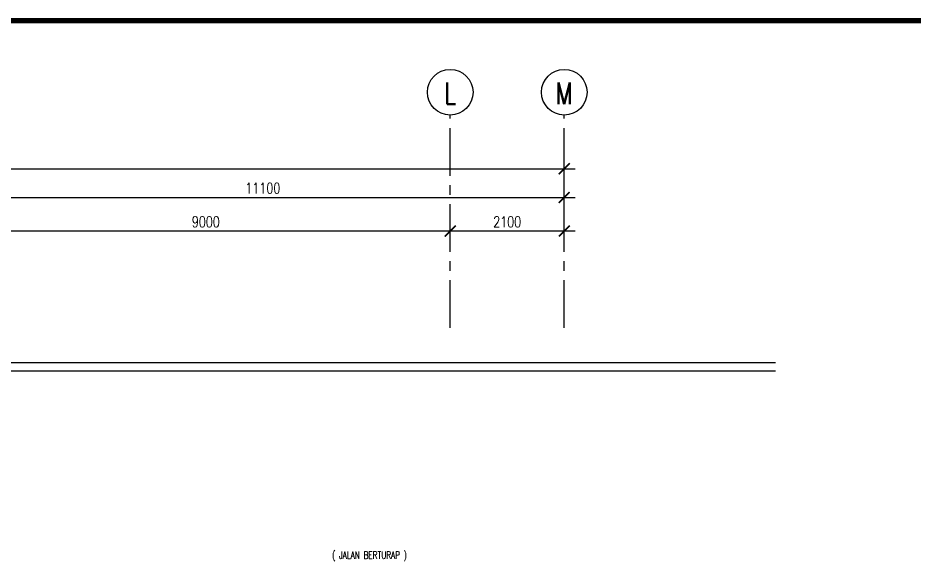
# Model space of a CAD drawing. Header units: millimetres. Extents: x 982 to 80582, y 687 to 58800.
# Drawn here: x 53908 to 70408, y 46790 to 56787 of the extents above; entities that cross this region are included whole.
import ezdxf
from ezdxf.enums import TextEntityAlignment as Align

# ---------------------------------------------------------------- set-up
doc = ezdxf.new("R2010")
doc.units = ezdxf.units.MM
doc.linetypes.add('CENTER', pattern=[2, 1.25, -0.25, 0.25, -0.25])
for name, color, linetype in [('A-BUBLE', 8, 'Continuous'), ('A-BUBLETEXT', 7, 'Continuous'), ('A-DIM100', 4, 'Continuous'), ('A-FLR SYM', 13, 'Continuous'), ('A-JALAN', 11, 'Continuous'), ('Grid', 8, 'CENTER')]:
    doc.layers.add(name, color=color, linetype=linetype)
doc.styles.add('ROMANS', font='romans.shx', dxfattribs={"width": 0.75, "height": 200})
doc.styles.add('STYLE2', font='romans.shx', dxfattribs={"width": 0.75, "height": 1000})
doc.dimstyles.new('DIM 100', dxfattribs={"dimtxt": 200, "dimasz": 200, "dimexe": 100, "dimexo": 70, "dimgap": 70, "dimtad": 1, "dimtoh": 1, "dimdec": 0, "dimzin": 0, "dimdsep": 46, "dimtxsty": 'ROMANS', "dimblk": 'ARCHTICK', "dimcen": 0.09, "dimdle": 200, "dimclrd": 4, "dimclre": 4, "dimclrt": 2, "dimadec": 0, "dimazin": 0, "dimtfac": 1, "dimtdec": 0, "dimtmove": 1, "dimatfit": 3, "dimfxl": 1, "dimtzin": 0, "dimarcsym": 0})

# ---------------------------------------------------------------- blocks, each defined once
blk = doc.blocks.new('_ArchTick')
at = {"color": 0, "linetype": 'ByBlock', "const_width": 0.15}
blk.add_lwpolyline([(-0.5, -0.5), (0.5, 0.5)], dxfattribs=at)
blk = doc.blocks.new('*D63')
at = {"layer": 'A-DIM100', "color": 4, "lineweight": -2, "transparency": 16777216}
for p, q in [((52867, 52548), (52867, 52965)), ((61867, 52548), (61867, 52965)), ((62067, 52865), (52667, 52865))]:
    blk.add_line(p, q, dxfattribs=at)
at = {"layer": 'DEFPOINTS', "color": 0, "transparency": 16777216}
for p in [(52867, 52865), (52867, 52478), (61867, 52478)]:
    blk.add_point(p, dxfattribs=at)
at = {"layer": 'A-DIM100', "color": 4, "lineweight": -2, "transparency": 16777216, "xscale": 200, "yscale": 200, "zscale": 200, "rotation": 180}
blk.add_blockref('_ArchTick', (52867, 52865), dxfattribs=at)
at = {"layer": 'A-DIM100', "color": 4, "lineweight": -2, "transparency": 16777216, "xscale": 200, "yscale": 200, "zscale": 200}
blk.add_blockref('_ArchTick', (61867, 52865), dxfattribs=at)
at = {"layer": 'A-DIM100', "color": 2, "transparency": 16777216, "insert": (57367, 53035), "char_height": 200, "attachment_point": 5, "style": 'ROMANS'}
blk.add_mtext('9000', dxfattribs=at)
blk = doc.blocks.new('*D64')
at = {"layer": 'A-DIM100', "color": 4, "lineweight": -2, "transparency": 16777216}
for p, q in [((61867, 52548), (61867, 52965)), ((63967, 52548), (63967, 52965)), ((64167, 52865), (61667, 52865))]:
    blk.add_line(p, q, dxfattribs=at)
at = {"layer": 'DEFPOINTS', "color": 0, "transparency": 16777216}
for p in [(61867, 52865), (61867, 52478), (63967, 52478)]:
    blk.add_point(p, dxfattribs=at)
at = {"layer": 'A-DIM100', "color": 4, "lineweight": -2, "transparency": 16777216, "xscale": 200, "yscale": 200, "zscale": 200, "rotation": 180}
blk.add_blockref('_ArchTick', (61867, 52865), dxfattribs=at)
at = {"layer": 'A-DIM100', "color": 4, "lineweight": -2, "transparency": 16777216, "xscale": 200, "yscale": 200, "zscale": 200}
blk.add_blockref('_ArchTick', (63967, 52865), dxfattribs=at)
at = {"layer": 'A-DIM100', "color": 2, "transparency": 16777216, "insert": (62917, 53035), "char_height": 200, "attachment_point": 5, "style": 'ROMANS'}
blk.add_mtext('2100', dxfattribs=at)
blk = doc.blocks.new('*D65')
at = {"layer": 'A-DIM100', "color": 4, "lineweight": -2, "transparency": 16777216}
for p, q in [((7667, 54011), (64167, 54011)), ((7867, 53694), (7867, 54111)), ((63967, 53694), (63967, 54111))]:
    blk.add_line(p, q, dxfattribs=at)
at = {"layer": 'DEFPOINTS', "color": 0, "transparency": 16777216}
for p in [(63967, 54011), (7867, 53624), (63967, 53624)]:
    blk.add_point(p, dxfattribs=at)
at = {"layer": 'A-DIM100', "color": 4, "lineweight": -2, "transparency": 16777216, "xscale": 200, "yscale": 200, "zscale": 200, "rotation": 180}
blk.add_blockref('_ArchTick', (7867, 54011), dxfattribs=at)
at = {"layer": 'A-DIM100', "color": 4, "lineweight": -2, "transparency": 16777216, "xscale": 200, "yscale": 200, "zscale": 200}
blk.add_blockref('_ArchTick', (63967, 54011), dxfattribs=at)
at = {"layer": 'A-DIM100', "color": 2, "transparency": 16777216, "insert": (35917, 54181), "char_height": 200, "attachment_point": 5, "style": 'ROMANS'}
blk.add_mtext('56100', dxfattribs=at)
blk = doc.blocks.new('*D53')
at = {"layer": 'A-DIM100', "color": 4, "lineweight": -2, "transparency": 16777216}
for p, q in [((52667, 53483), (64167, 53483)), ((52867, 53166), (52867, 53583)), ((63967, 53166), (63967, 53583))]:
    blk.add_line(p, q, dxfattribs=at)
at = {"layer": 'DEFPOINTS', "color": 0, "transparency": 16777216}
for p in [(63967, 53483), (52867, 53096), (63967, 53096)]:
    blk.add_point(p, dxfattribs=at)
at = {"layer": 'A-DIM100', "color": 4, "lineweight": -2, "transparency": 16777216, "xscale": 200, "yscale": 200, "zscale": 200, "rotation": 180}
blk.add_blockref('_ArchTick', (52867, 53483), dxfattribs=at)
at = {"layer": 'A-DIM100', "color": 4, "lineweight": -2, "transparency": 16777216, "xscale": 200, "yscale": 200, "zscale": 200}
blk.add_blockref('_ArchTick', (63967, 53483), dxfattribs=at)
at = {"layer": 'A-DIM100', "color": 2, "transparency": 16777216, "insert": (58417, 53653), "char_height": 200, "attachment_point": 5, "style": 'ROMANS'}
blk.add_mtext('11100', dxfattribs=at)

msp = doc.modelspace()

# ---------------------------------------------------------------- linework, layer by layer
at = {"color": 7}
msp.add_lwpolyline([(1032.4, 56737.3, 100, 100, 0), (80532.4, 56737.3, 100, 100, 0)], format="xyseb", dxfattribs=at)
at = {"layer": 'A-BUBLE'}
for centre in [(61867.1, 55419.6), (63967.1, 55419.6)]:
    msp.add_circle(centre, 420, dxfattribs=at)
at = {"layer": 'A-JALAN', "color": 8}
for p, q in [((67858.6, 50438.1), (48667.1, 50438.1)), ((67858.6, 50288.1), (48817.1, 50288.1))]:
    msp.add_line(p, q, dxfattribs=at)
at = {"layer": 'Grid', "ltscale": 700}
for p, q in [((61867.1, 51083.5), (61867.1, 54999.6)), ((63967.1, 51083.5), (63967.1, 54999.6))]:
    msp.add_line(p, q, dxfattribs=at)

# ---------------------------------------------------------------- texts
at = {"layer": 'A-BUBLETEXT', "color": 3, "style": 'STYLE2', "width": 0.75}
for s, p in [('L', (61867.1, 55199.4)), ('M', (63967.1, 55199.4))]:
    msp.add_text(s, height=400, dxfattribs=at).set_placement(p, align=Align.CENTER)
at = {"layer": 'A-FLR SYM', "color": 8, "style": 'ROMANS', "width": 0.75}
msp.add_text('( JALAN BERTURAP )', height=131.25, dxfattribs=at).set_placement((59694.1, 46833.7))

# ---------------------------------------------------------------- dimensions: what is measured, and where the dimension line sits
at = {"layer": 'A-DIM100'}
for base, p1, p2, picture, middle in [((63967.1, 54011.4), (7867.1, 53624.3), (63967.1, 53624.3), '*D65', (35917.1, 54181.4)), ((63967.1, 53482.6), (52867.1, 53095.6), (63967.1, 53095.6), '*D53', (58417.1, 53652.6))]:
    dim = msp.add_linear_dim(base=base, p1=p1, p2=p2, dimstyle='DIM 100', dxfattribs=at)
    dim.commit()
    dim.dimension.update_dxf_attribs({"geometry": picture, "text_midpoint": middle})
for base, p1, p2, picture, middle in [((52867.1, 52865.5), (61867.1, 52478.4), (52867.1, 52478.4), '*D63', (57367.1, 53035.5)), ((61867.1, 52865.5), (63967.1, 52478.4), (61867.1, 52478.4), '*D64', (62917.1, 53035.5))]:
    dim = msp.add_linear_dim(base=base, p1=p1, p2=p2, angle=180, dimstyle='DIM 100', dxfattribs=at)
    dim.commit()
    dim.dimension.update_dxf_attribs({"geometry": picture, "text_midpoint": middle})

doc.saveas('drawing.dxf')
